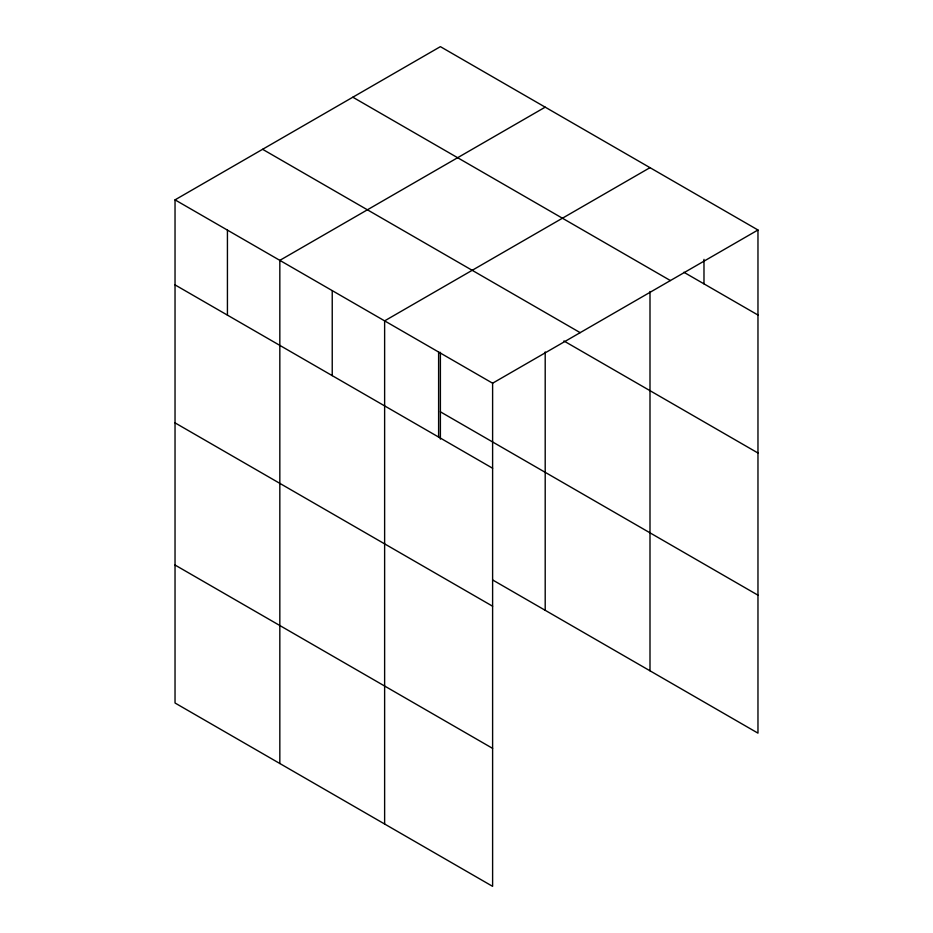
<?xml version="1.0" encoding="UTF-8"?>
<svg xmlns="http://www.w3.org/2000/svg" width="933" height="933" viewBox="0 0 933 933"><rect width="100%" height="100%" fill="white"/><g stroke="black" fill="none" stroke-linecap="round" stroke-linejoin="round"><path stroke-width="1.4" d="M649.998 291.493L649.998 670.804M175.031 199.86L492.612 383.206L492.612 886.35L175.031 703.004L175.031 199.86L440.388 46.65L757.969 229.996L757.969 733.14L492.799 580.046M545.199 107.155L279.83 260.365L279.83 763.509M649.998 167.66L384.629 320.87L384.629 824.014M492.612 383.206L757.969 229.996M683.889 272.261L757.969 315.027M352.826 97.207L670.395 280.553M262.605 149.303L580.174 332.649M563.905 340.965L757.969 453.006M440.388 411.815L757.969 595.172M175.031 284.88L492.612 468.238M175.031 422.859L492.612 606.217M175.031 565.025L492.612 748.371M703.983 259.362L703.983 283.865M545.199 351.928L545.199 610.299M440.388 352.336L440.388 439.128M438.615 352.033L438.615 437.064M332.23 290.618L332.23 375.637M227.43 230.113L227.43 315.132"/></g></svg>
